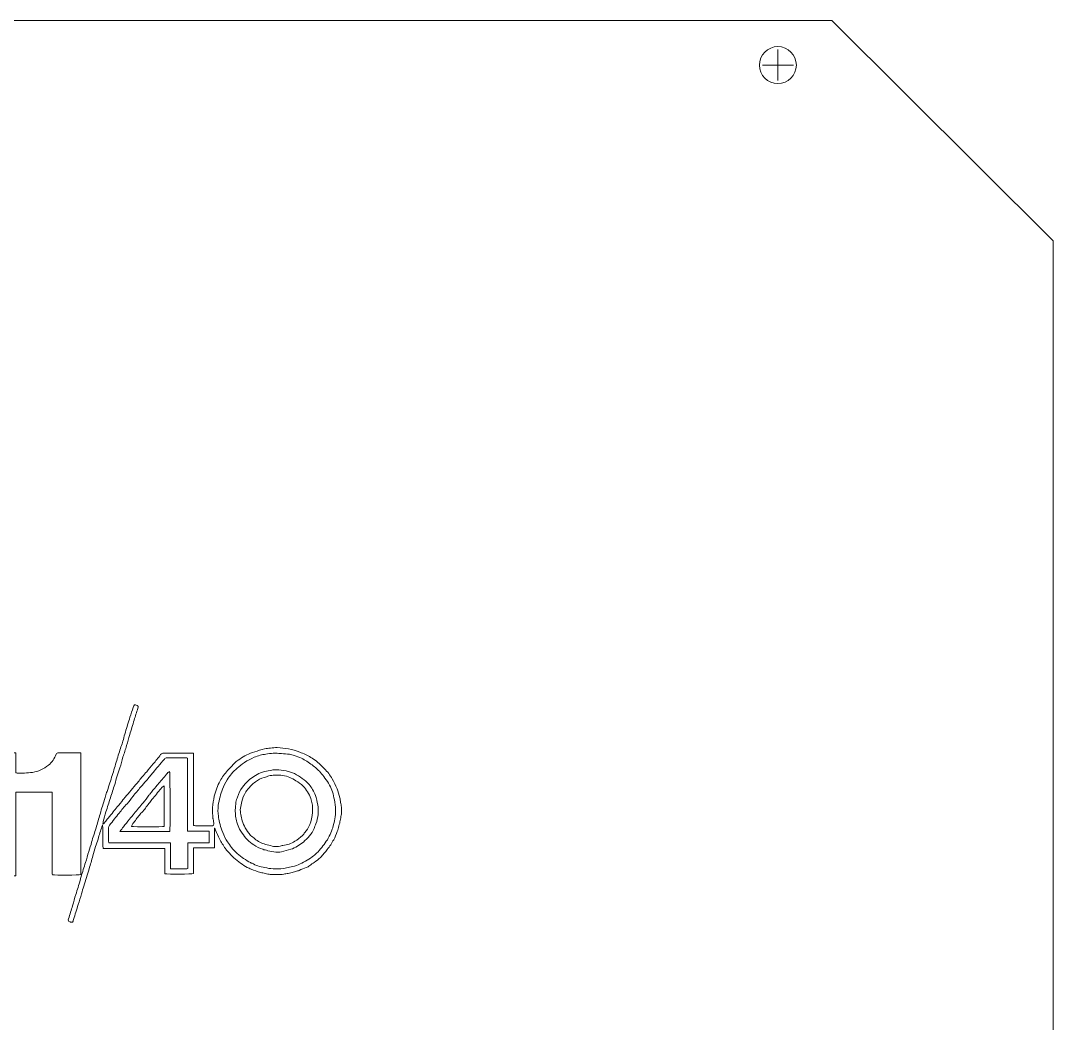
# Model space of a CAD drawing. Extents: x 727 to 1193, y 439 to 641.
# Drawn here: x 1089 to 1192.5, y 540 to 640.6 of the extents above; entities that cross this region are included whole.
import ezdxf

# ---------------------------------------------------------------- set-up
doc = ezdxf.new("R2010")
doc.units = 0
doc.header["$MEASUREMENT"] = 0
doc.layers.add('Layer 1 copy', color=7, linetype='Continuous', lineweight=0)

msp = doc.modelspace()

# ---------------------------------------------------------------- linework, layer by layer
at = {"layer": 'Layer 1 copy', "color": 5, "lineweight": 0}
for p, q in [((1164.92, 637.68), (1164.92, 634.58)), ((1163.37, 636.13), (1166.48, 636.13))]:
    msp.add_line(p, q, dxfattribs=at)
msp.add_lwpolyline([(727.46, 439.41), (745.09, 439.41), (745.09, 454.41), (1174.83, 454.41), (1174.83, 439.41), (1192.54, 439.41), (1192.54, 618.5), (1170.33, 640.59), (749.22, 640.59), (727.46, 618.82)], close=True, dxfattribs=at)
at = {"layer": 'Layer 1 copy', "color": 7, "lineweight": 0}
msp.add_lwpolyline([(727.46, 439.41), (745.09, 439.41), (745.09, 454.41), (1174.83, 454.41), (1174.83, 439.41), (1192.54, 439.41), (1192.54, 618.5), (1170.33, 640.59), (749.22, 640.59), (727.46, 618.82)], close=True, dxfattribs=at)
msp.add_circle((1164.92, 636.13), 1.85, dxfattribs=at)
at = {"layer": 'Layer 1 copy', "color": 1, "lineweight": 0}
for points in [[(1047.09, 567.03), (1047.93, 567.03), (1048.75, 567.03), (1049.59, 567.03), (1049.66, 566.73), (1049.59, 566.42), (1049.63, 566.09), (1049.7, 566.11), (1049.76, 566.11), (1049.79, 566.14), (1050, 566.31), (1050.24, 566.44), (1050.49, 566.55), (1050.72, 566.66), (1050.97, 566.74), (1051.21, 566.83), (1051.35, 566.87), (1051.49, 566.92), (1051.62, 566.96), (1051.67, 566.97), (1051.71, 566.98), (1051.76, 566.99), (1051.92, 567.01), (1052.09, 567.02), (1052.25, 567.05), (1052.69, 567.15), (1053.14, 567.15), (1053.58, 567.14), (1053.62, 567.14), (1053.66, 567.12), (1053.7, 567.12), (1053.97, 567.08), (1054.25, 567.04), (1054.52, 566.99), (1054.63, 566.97), (1054.72, 566.93), (1054.83, 566.9), (1055.12, 566.83), (1055.4, 566.73), (1055.66, 566.61), (1055.93, 566.48), (1056.16, 566.31), (1056.43, 566.19), (1056.7, 566.06), (1056.89, 565.85), (1057.11, 565.66), (1057.33, 565.45), (1057.57, 565.26), (1057.78, 565.03), (1058.01, 564.77), (1058.22, 564.5), (1058.4, 564.21), (1058.59, 563.91), (1058.73, 563.58), (1058.89, 563.26), (1058.93, 563.19), (1058.94, 563.11), (1058.98, 563.04), (1059, 563), (1059.06, 562.98), (1059.12, 562.94), (1059.43, 563.88), (1059.94, 564.65), (1060.62, 565.31), (1061.31, 565.98), (1062.1, 566.5), (1063.02, 566.79), (1063.92, 567.08), (1064.85, 567.16), (1065.8, 567.04), (1066.75, 566.92), (1067.61, 566.58), (1068.43, 566.08), (1068.45, 566.14), (1068.47, 566.19), (1068.47, 566.23), (1068.47, 566.41), (1068.47, 566.59), (1068.47, 566.77), (1068.47, 568.34), (1068.47, 569.9), (1068.47, 571.47), (1068.47, 571.55), (1068.47, 571.63), (1068.47, 571.7), (1068.62, 571.76), (1070.88, 571.77), (1071.11, 571.72), (1071.11, 570.19), (1071.11, 568.66), (1071.11, 567.1), (1071.85, 567.09), (1072.57, 567.11), (1073.31, 567.09), (1073.31, 566.78), (1073.31, 566.48), (1073.31, 566.19), (1073.42, 566.14), (1073.49, 566.16), (1073.57, 566.21), (1073.97, 566.44), (1074.36, 566.68), (1074.82, 566.79), (1074.92, 566.82), (1075.02, 566.86), (1075.12, 566.9), (1075.41, 567.01), (1075.72, 567), (1076.02, 567.05), (1076.35, 567.11), (1076.69, 567.14), (1077.03, 567.14), (1077.25, 567.14), (1077.47, 567.08), (1077.69, 567.05), (1077.86, 567.03), (1078.02, 567.02), (1078.19, 566.99), (1078.35, 566.96), (1078.52, 566.94), (1078.67, 566.88), (1078.94, 566.79), (1079.21, 566.7), (1079.46, 566.58), (1079.72, 566.46), (1079.96, 566.31), (1080.2, 566.15), (1080.49, 565.95), (1080.78, 565.74), (1081.03, 565.48), (1081.13, 565.39), (1081.22, 565.3), (1081.31, 565.2), (1081.36, 565.14), (1081.43, 565.11), (1081.51, 565.11), (1082.07, 565.11), (1082.63, 565.09), (1083.18, 565.12), (1083.6, 565.14), (1084.03, 565.19), (1084.41, 565.39), (1084.59, 565.49), (1084.79, 565.56), (1084.96, 565.68), (1085.17, 565.82), (1085.37, 565.98), (1085.54, 566.19), (1085.74, 566.44), (1085.87, 566.73), (1086.02, 567.01), (1086.06, 567.09), (1086.11, 567.15), (1086.21, 567.15), (1086.93, 567.14), (1087.66, 567.14), (1088.38, 567.14), (1088.41, 567.14), (1088.43, 567.14), (1088.48, 567.13), (1088.48, 566.46), (1088.48, 565.8), (1088.48, 565.13), (1088.54, 565.12), (1088.58, 565.11), (1088.62, 565.11), (1088.87, 565.11), (1089.12, 565.1), (1089.37, 565.11), (1089.64, 565.12), (1089.91, 565.14), (1090.18, 565.18), (1090.46, 565.21), (1090.73, 565.31), (1090.99, 565.43), (1091.27, 565.55), (1091.52, 565.7), (1091.77, 565.89), (1092.14, 566.18), (1092.35, 566.58), (1092.55, 566.99), (1092.6, 567.1), (1092.66, 567.15), (1092.77, 567.15), (1093.46, 567.14), (1094.15, 567.14), (1094.84, 567.14), (1094.89, 567.14), (1094.95, 567.13), (1095.01, 567.13), (1095.01, 563.05), (1095.01, 558.98), (1095.01, 554.92), (1094.86, 554.87), (1092.47, 554.85), (1092.16, 554.9), (1092.16, 554.96), (1092.15, 555.03), (1092.15, 555.11), (1092.15, 557.61), (1092.15, 560.11), (1092.15, 562.62), (1092.15, 562.8), (1092.15, 562.99), (1092.15, 563.18), (1090.92, 563.18), (1089.72, 563.18), (1088.49, 563.18), (1088.49, 560.38), (1088.49, 557.6), (1088.49, 554.81), (1088.33, 554.76), (1085.95, 554.75), (1085.63, 554.79), (1085.63, 557.58), (1085.63, 560.36), (1085.63, 563.15), (1085.48, 563.2), (1082.91, 563.21), (1082.64, 563.17), (1082.64, 563.12), (1082.62, 563.07), (1082.63, 563.02), (1082.7, 562.76), (1082.77, 562.5), (1082.83, 562.24), (1082.85, 562.16), (1082.85, 562.08), (1082.87, 562), (1082.96, 561.5), (1082.96, 561), (1082.93, 560.5), (1082.91, 560.24), (1082.81, 559.98), (1082.79, 559.72), (1082.77, 559.41), (1082.66, 559.13), (1082.56, 558.84), (1082.48, 558.6), (1082.37, 558.37), (1082.24, 558.14), (1082.1, 557.88), (1081.95, 557.63), (1081.79, 557.38), (1081.69, 557.23), (1081.56, 557.09), (1081.43, 556.95), (1081.22, 556.74), (1080.99, 556.55), (1080.77, 556.34), (1080.62, 556.2), (1080.46, 556.07), (1080.3, 555.95), (1080.09, 555.8), (1079.87, 555.67), (1079.63, 555.56), (1079.33, 555.41), (1079.03, 555.26), (1078.71, 555.15), (1078.35, 555.03), (1077.98, 554.97), (1077.6, 554.92), (1077.2, 554.86), (1076.79, 554.88), (1076.39, 554.88), (1075.96, 554.89), (1075.53, 554.98), (1075.12, 555.1), (1074.82, 555.19), (1074.53, 555.3), (1074.25, 555.42), (1074.04, 555.51), (1073.84, 555.63), (1073.64, 555.75), (1073.56, 555.81), (1073.48, 555.83), (1073.37, 555.8), (1073.37, 553.96), (1073.37, 552.13), (1073.37, 550.29), (1072.5, 550.29), (1071.64, 550.29), (1070.77, 550.29), (1070.77, 551.82), (1070.77, 553.33), (1070.77, 554.87), (1070.01, 554.87), (1069.28, 554.87), (1068.53, 554.87), (1068.44, 555.2), (1068.48, 555.53), (1068.46, 555.86), (1068.41, 555.85), (1068.37, 555.85), (1068.34, 555.83), (1067.98, 555.6), (1067.57, 555.45), (1067.18, 555.28), (1066.91, 555.16), (1066.62, 555.09), (1066.34, 555), (1066.27, 554.97), (1066.18, 554.97), (1066.1, 554.96), (1065.86, 554.93), (1065.62, 554.89), (1065.37, 554.88), (1065.05, 554.87), (1064.73, 554.86), (1064.41, 554.88), (1064.08, 554.91), (1063.74, 554.93), (1063.42, 555.05), (1063.32, 555.08), (1063.23, 555.11), (1063.14, 555.14), (1062.54, 555.32), (1061.99, 555.61), (1061.47, 555.95), (1061.1, 556.17), (1060.81, 556.49), (1060.51, 556.79), (1060.05, 557.25), (1059.7, 557.8), (1059.42, 558.39), (1059.32, 558.6), (1059.23, 558.81), (1059.14, 559.02), (1059.13, 559.06), (1059.1, 559.1), (1059.08, 559.14), (1059.06, 559.13), (1059.04, 559.13), (1059.02, 559.12), (1058.99, 559.05), (1058.95, 558.99), (1058.93, 558.93), (1058.8, 558.57), (1058.63, 558.24), (1058.44, 557.91), (1058.29, 557.63), (1058.09, 557.38), (1057.9, 557.13), (1057.74, 556.9), (1057.51, 556.72), (1057.32, 556.52), (1056.89, 556.09), (1056.38, 555.77), (1055.84, 555.5), (1055.37, 555.27), (1054.88, 555.12), (1054.39, 554.99), (1054.22, 554.94), (1054.04, 554.97), (1053.87, 554.93), (1053.52, 554.84), (1053.17, 554.88), (1052.82, 554.88), (1052.42, 554.89), (1052.03, 554.95), (1051.64, 555.05), (1051.13, 555.18), (1050.66, 555.4), (1050.19, 555.62), (1050.02, 555.7), (1049.87, 555.8), (1049.7, 555.88), (1049.67, 555.9), (1049.64, 555.91), (1049.58, 555.93), (1049.57, 555.65), (1049.58, 555.38), (1049.57, 555.12), (1049.57, 554.85), (1049.57, 554.58), (1049.57, 554.32), (1049.57, 554.05), (1049.57, 553.78), (1049.57, 553.51), (1049.57, 553.24), (1049.57, 552.98), (1049.57, 552.71), (1049.57, 552.44), (1049.57, 552.17), (1049.57, 551.91), (1049.57, 551.64), (1049.57, 551.37), (1049.57, 551.1), (1049.57, 550.84), (1049.57, 550.57), (1049.57, 550.29), (1048.74, 550.29), (1047.92, 550.29), (1047.09, 550.29), (1047.09, 555.87), (1047.09, 561.44), (1047.09, 567.03)], [(1108.41, 559.59), (1108.41, 558.93), (1108.41, 558.28), (1108.41, 557.6), (1107.7, 557.6), (1107.02, 557.6), (1106.32, 557.6), (1106.32, 556.72), (1106.32, 555.87), (1106.32, 555.03), (1106.15, 554.97), (1103.74, 554.95), (1103.45, 555), (1103.45, 555.84), (1103.45, 556.68), (1103.45, 557.54), (1101.38, 557.54), (1099.32, 557.54), (1097.25, 557.54), (1097.21, 557.94), (1097.24, 558.33), (1097.23, 558.71), (1097.23, 559.09), (1097.23, 559.47), (1097.2, 559.87), (1097.17, 559.82), (1097.13, 559.78), (1097.12, 559.73), (1096.99, 559.32), (1096.87, 558.9), (1096.74, 558.48), (1096.66, 558.23), (1096.58, 557.98), (1096.5, 557.73), (1096.4, 557.42), (1096.32, 557.11), (1096.23, 556.8), (1096.1, 556.37), (1095.98, 555.93), (1095.85, 555.5), (1095.67, 554.92), (1095.48, 554.35), (1095.3, 553.77), (1095.22, 553.51), (1095.17, 553.25), (1095.09, 552.99), (1094.98, 552.63), (1094.86, 552.27), (1094.75, 551.92), (1094.6, 551.42), (1094.44, 550.92), (1094.29, 550.42), (1094.27, 550.36), (1094.25, 550.3), (1094.23, 550.24), (1094.19, 550.13), (1094.15, 550.11), (1094.05, 550.14), (1094.01, 550.15), (1093.97, 550.16), (1093.94, 550.18), (1093.74, 550.24), (1093.72, 550.29), (1093.78, 550.5), (1093.91, 550.93), (1094.05, 551.37), (1094.18, 551.8), (1094.29, 552.18), (1094.4, 552.55), (1094.51, 552.92), (1094.66, 553.4), (1094.81, 553.88), (1094.96, 554.36), (1094.99, 554.48), (1095, 554.6), (1095.04, 554.72), (1095.19, 555.19), (1095.34, 555.66), (1095.48, 556.13), (1095.6, 556.5), (1095.7, 556.87), (1095.81, 557.23), (1095.91, 557.55), (1096.03, 557.86), (1096.1, 558.18), (1096.22, 558.66), (1096.4, 559.12), (1096.54, 559.6), (1096.68, 560.07), (1096.82, 560.54), (1096.95, 561), (1097.03, 561.27), (1097.09, 561.54), (1097.18, 561.8), (1097.27, 562.09), (1097.37, 562.38), (1097.47, 562.66), (1097.52, 562.83), (1097.55, 563), (1097.6, 563.16), (1097.62, 563.23), (1097.66, 563.29), (1097.68, 563.36), (1097.84, 563.86), (1098, 564.37), (1098.16, 564.87), (1098.32, 565.37), (1098.47, 565.88), (1098.62, 566.38), (1098.76, 566.83), (1098.89, 567.28), (1099.04, 567.74), (1099.1, 567.93), (1099.19, 568.12), (1099.24, 568.31), (1099.31, 568.54), (1099.36, 568.77), (1099.42, 569), (1099.44, 569.07), (1099.46, 569.14), (1099.48, 569.21), (1099.63, 569.71), (1099.79, 570.21), (1099.94, 570.7), (1100.05, 571.03), (1100.15, 571.37), (1100.26, 571.7), (1100.34, 571.97), (1100.4, 572), (1100.65, 571.88), (1100.69, 571.87), (1100.72, 571.84), (1100.77, 571.81), (1100.76, 571.74), (1100.75, 571.67), (1100.73, 571.61), (1100.61, 571.21), (1100.48, 570.81), (1100.36, 570.42), (1100.22, 569.93), (1100.06, 569.45), (1099.92, 568.96), (1099.81, 568.59), (1099.71, 568.22), (1099.6, 567.86), (1099.49, 567.48), (1099.36, 567.1), (1099.24, 566.72), (1099.14, 566.36), (1099.04, 566), (1098.93, 565.64), (1098.85, 565.37), (1098.75, 565.11), (1098.67, 564.84), (1098.58, 564.55), (1098.5, 564.25), (1098.41, 563.96), (1098.27, 563.52), (1098.13, 563.07), (1097.98, 562.62), (1097.83, 562.15), (1097.68, 561.69), (1097.53, 561.21), (1097.44, 560.89), (1097.36, 560.56), (1097.27, 560.24), (1097.25, 560.17), (1097.23, 560.1), (1097.2, 559.99), (1097.33, 560.04), (1097.38, 560.11), (1097.43, 560.18), (1097.54, 560.32), (1097.64, 560.45), (1097.75, 560.59), (1097.92, 560.8), (1098.1, 561.01), (1098.27, 561.22), (1098.4, 561.38), (1098.54, 561.54), (1098.67, 561.71), (1098.85, 561.96), (1099.09, 562.16), (1099.24, 562.43), (1099.25, 562.45), (1099.28, 562.48), (1099.3, 562.5), (1099.5, 562.73), (1099.7, 562.97), (1099.89, 563.2), (1100.1, 563.44), (1100.31, 563.68), (1100.51, 563.93), (1100.74, 564.2), (1100.97, 564.48), (1101.2, 564.76), (1101.33, 564.92), (1101.48, 565.07), (1101.62, 565.24), (1101.83, 565.49), (1102.05, 565.76), (1102.26, 566.02), (1102.39, 566.17), (1102.52, 566.32), (1102.64, 566.47), (1102.77, 566.63), (1102.9, 566.79), (1103.02, 566.96), (1103.11, 567.07), (1103.21, 567.1), (1103.35, 567.1), (1104.26, 567.1), (1105.17, 567.1), (1106.08, 567.1), (1106.15, 567.1), (1106.22, 567.1), (1106.31, 567.1), (1106.32, 566.48), (1106.32, 565.88), (1106.32, 565.28), (1106.32, 564.68), (1106.32, 564.08), (1106.32, 563.48), (1106.32, 562.87), (1106.32, 562.27), (1106.32, 561.67), (1106.32, 561.07), (1106.32, 560.47), (1106.32, 559.85), (1106.38, 559.84), (1106.44, 559.83), (1106.5, 559.83), (1107.04, 559.83), (1107.57, 559.83), (1108.11, 559.83), (1108.14, 559.83), (1108.17, 559.83), (1108.21, 559.83), (1108.32, 559.84), (1108.37, 559.88), (1108.36, 560), (1108.35, 560.15), (1108.31, 560.31), (1108.29, 560.47), (1108.28, 560.49), (1108.26, 560.51), (1108.26, 560.54), (1108.24, 560.91), (1108.19, 561.27), (1108.22, 561.64), (1108.25, 562.02), (1108.31, 562.41), (1108.4, 562.79), (1108.53, 563.33), (1108.72, 563.84), (1108.99, 564.32), (1109.2, 564.68), (1109.43, 565.04), (1109.72, 565.35), (1109.91, 565.55), (1110.1, 565.74), (1110.28, 565.95), (1110.48, 566.17), (1110.72, 566.35), (1110.97, 566.51), (1111.19, 566.66), (1111.41, 566.81), (1111.65, 566.92), (1111.9, 567.05), (1112.18, 567.15), (1112.45, 567.24), (1112.77, 567.35), (1113.1, 567.45), (1113.44, 567.53), (1113.63, 567.58), (1113.83, 567.6), (1114.03, 567.62), (1114.25, 567.64), (1114.48, 567.67), (1114.7, 567.66), (1115.09, 567.66), (1115.47, 567.6), (1115.85, 567.53), (1116.24, 567.46), (1116.61, 567.34), (1116.99, 567.2), (1117.08, 567.17), (1117.17, 567.13), (1117.26, 567.1), (1117.64, 566.94), (1118, 566.75), (1118.35, 566.51), (1118.75, 566.22), (1119.12, 565.9), (1119.45, 565.54), (1119.74, 565.23), (1120.02, 564.91), (1120.22, 564.53), (1120.39, 564.21), (1120.57, 563.88), (1120.71, 563.54), (1120.84, 563.25), (1120.91, 562.93), (1121, 562.62), (1121.04, 562.48), (1121.04, 562.32), (1121.06, 562.17), (1121.09, 562.01), (1121.13, 561.85), (1121.14, 561.68), (1121.16, 561.5), (1121.15, 561.31), (1121.15, 561.12), (1121.15, 561.04), (1121.13, 560.95), (1121.12, 560.87), (1121.09, 560.7), (1121.07, 560.53), (1121.03, 560.36), (1121, 560.18), (1120.95, 559.99), (1120.9, 559.81), (1120.85, 559.61), (1120.8, 559.42), (1120.73, 559.24), (1120.62, 558.96), (1120.52, 558.68), (1120.37, 558.42), (1120.18, 558.08), (1119.97, 557.76), (1119.73, 557.45), (1119.52, 557.17), (1119.29, 556.9), (1119.04, 556.65), (1118.85, 556.46), (1118.63, 556.3), (1118.41, 556.14), (1118.27, 556.03), (1118.11, 555.95), (1117.98, 555.83), (1117.87, 555.73), (1117.74, 555.69), (1117.61, 555.64), (1117.38, 555.55), (1117.15, 555.44), (1116.92, 555.35), (1116.87, 555.32), (1116.81, 555.31), (1116.75, 555.29), (1116.61, 555.25), (1116.47, 555.19), (1116.32, 555.15), (1116.15, 555.11), (1115.98, 555.07), (1115.8, 555.04), (1115.66, 555.01), (1115.52, 555), (1115.37, 554.97), (1114.92, 554.89), (1114.47, 554.94), (1114.01, 554.94), (1113.85, 554.94), (1113.68, 555), (1113.51, 555.03), (1113.35, 555.07), (1113.2, 555.11), (1113.05, 555.14), (1112.71, 555.21), (1112.39, 555.35), (1112.08, 555.48), (1111.95, 555.53), (1111.83, 555.57), (1111.71, 555.64), (1111.48, 555.77), (1111.24, 555.91), (1111.03, 556.07), (1110.79, 556.24), (1110.59, 556.45), (1110.35, 556.62), (1110.11, 556.79), (1109.97, 557.03), (1109.76, 557.23), (1109.67, 557.32), (1109.58, 557.43), (1109.51, 557.54), (1109.31, 557.85), (1109.09, 558.17), (1108.92, 558.5), (1108.76, 558.78), (1108.66, 559.09), (1108.53, 559.38), (1108.5, 559.45), (1108.47, 559.52), (1108.44, 559.59), (1108.43, 559.59), (1108.42, 559.59), (1108.41, 559.59)]]:
    msp.add_open_spline(points, degree=3, knots=[0, 0, 0, 0, 1, 1, 1, 2, 2, 2, 3, 3, 3, 4, 4, 4, 5, 5, 5, 6, 6, 6, 7, 7, 7, 8, 8, 8, 9, 9, 9, 10, 10, 10, 11, 11, 11, 12, 12, 12, 13, 13, 13, 14, 14, 14, 15, 15, 15, 16, 16, 16, 17, 17, 17, 18, 18, 18, 19, 19, 19, 20, 20, 20, 21, 21, 21, 22, 22, 22, 23, 23, 23, 24, 24, 24, 25, 25, 25, 26, 26, 26, 27, 27, 27, 28, 28, 28, 29, 29, 29, 30, 30, 30, 31, 31, 31, 32, 32, 32, 33, 33, 33, 34, 34, 34, 35, 35, 35, 36, 36, 36, 37, 37, 37, 38, 38, 38, 39, 39, 39, 40, 40, 40, 41, 41, 41, 42, 42, 42, 43, 43, 43, 44, 44, 44, 45, 45, 45, 46, 46, 46, 47, 47, 47, 48, 48, 48, 49, 49, 49, 50, 50, 50, 51, 51, 51, 52, 52, 52, 53, 53, 53, 54, 54, 54, 55, 55, 55, 56, 56, 56, 57, 57, 57, 58, 58, 58, 59, 59, 59, 60, 60, 60, 61, 61, 61, 62, 62, 62, 63, 63, 63, 64, 64, 64, 65, 65, 65, 66, 66, 66, 67, 67, 67, 68, 68, 68, 69, 69, 69, 70, 70, 70, 71, 71, 71, 72, 72, 72, 73, 73, 73, 74, 74, 74, 75, 75, 75, 76, 76, 76, 77, 77, 77, 78, 78, 78, 79, 79, 79, 80, 80, 80, 81, 81, 81, 82, 82, 82, 83, 83, 83, 84, 84, 84, 85, 85, 85, 86, 86, 86, 87, 87, 87, 88, 88, 88, 89, 89, 89, 90, 90, 90, 91, 91, 91, 92, 92, 92, 93, 93, 93, 94, 94, 94, 95, 95, 95, 96, 96, 96, 97, 97, 97, 98, 98, 98, 99, 99, 99, 100, 100, 100, 101, 101, 101, 102, 102, 102, 103, 103, 103, 104, 104, 104, 105, 105, 105, 106, 106, 106, 107, 107, 107, 108, 108, 108, 109, 109, 109, 110, 110, 110, 111, 111, 111, 112, 112, 112, 113, 113, 113, 114, 114, 114, 115, 115, 115, 116, 116, 116, 117, 117, 117, 118, 118, 118, 119, 119, 119, 120, 120, 120, 121, 121, 121, 122, 122, 122, 123, 123, 123, 124, 124, 124, 125, 125, 125, 126, 126, 126, 127, 127, 127, 128, 128, 128, 129, 129, 129, 130, 130, 130, 131, 131, 131, 132, 132, 132, 132], dxfattribs=at)
at = {"layer": 'Layer 1 copy', "color": 5, "lineweight": 0}
for points, knots in [([(1105.7, 566.6), (1105.66, 566.62), (1105.65, 566.63), (1105.64, 566.63), (1104.97, 566.63), (1104.31, 566.64), (1103.65, 566.63), (1103.56, 566.63), (1103.45, 566.57), (1103.39, 566.51), (1103.17, 566.27), (1102.97, 566.02), (1102.77, 565.78), (1102.6, 565.58), (1102.43, 565.37), (1102.26, 565.17), (1102.15, 565.03), (1102.04, 564.89), (1101.92, 564.76), (1101.81, 564.62), (1101.7, 564.47), (1101.58, 564.34), (1101.4, 564.13), (1101.21, 563.93), (1101.02, 563.72), (1101.01, 563.71), (1101, 563.7), (1100.99, 563.69), (1100.88, 563.54), (1100.76, 563.39), (1100.64, 563.24), (1100.51, 563.09), (1100.37, 562.95), (1100.25, 562.79), (1100.05, 562.53), (1099.88, 562.26), (1099.65, 562.03), (1099.36, 561.73), (1099.11, 561.4), (1098.85, 561.09), (1098.69, 560.89), (1098.54, 560.7), (1098.38, 560.5), (1098.22, 560.29), (1098.07, 560.08), (1097.89, 559.88), (1097.82, 559.8), (1097.79, 559.72), (1097.79, 559.61), (1097.8, 559.15), (1097.79, 558.69), (1097.8, 558.23), (1097.8, 558.19), (1097.81, 558.15), (1097.82, 558.1), (1099.88, 558.1), (1101.94, 558.1), (1104.02, 558.1), (1104.02, 557.22), (1104.02, 556.37), (1104.02, 555.51), (1104.38, 555.47), (1105.6, 555.49), (1105.76, 555.53), (1105.76, 556.38), (1105.76, 557.23), (1105.76, 558.11), (1106.48, 558.11), (1107.18, 558.11), (1107.88, 558.11), (1107.88, 558.5), (1107.88, 558.87), (1107.88, 559.27), (1107.15, 559.27), (1106.43, 559.27), (1105.7, 559.27), (1105.7, 561.73), (1105.7, 564.16), (1105.7, 566.6)], [0, 0, 0, 0, 1, 1, 1, 2, 2, 2, 3, 3, 3, 4, 4, 4, 5, 5, 5, 6, 6, 6, 7, 7, 7, 8, 8, 8, 9, 9, 9, 10, 10, 10, 11, 11, 11, 12, 12, 12, 13, 13, 13, 14, 14, 14, 15, 15, 15, 16, 16, 16, 17, 17, 17, 18, 18, 18, 19, 19, 19, 20, 20, 20, 21, 21, 21, 22, 22, 22, 23, 23, 23, 24, 24, 24, 25, 25, 25, 26, 26, 26, 26]), ([(1120.57, 561.42), (1120.55, 561.76), (1120.53, 562.09), (1120.45, 562.42), (1120.38, 562.69), (1120.34, 562.96), (1120.24, 563.22), (1120.15, 563.45), (1120.07, 563.68), (1119.96, 563.9), (1119.82, 564.15), (1119.66, 564.38), (1119.5, 564.61), (1119.36, 564.81), (1119.21, 565), (1119.04, 565.18), (1118.8, 565.46), (1118.51, 565.69), (1118.21, 565.92), (1117.87, 566.18), (1117.53, 566.41), (1117.14, 566.59), (1116.9, 566.69), (1116.66, 566.79), (1116.41, 566.88), (1116.26, 566.93), (1116.1, 566.97), (1115.93, 566.99), (1115.67, 567.03), (1115.41, 567.04), (1115.14, 567.07), (1115.12, 567.07), (1115.1, 567.08), (1115.08, 567.08), (1114.82, 567.08), (1114.56, 567.11), (1114.31, 567.09), (1114.06, 567.08), (1113.8, 567.05), (1113.56, 566.99), (1113.37, 566.95), (1113.18, 566.98), (1112.99, 566.9), (1112.8, 566.82), (1112.59, 566.78), (1112.4, 566.69), (1112.07, 566.53), (1111.74, 566.38), (1111.43, 566.18), (1111.17, 566.02), (1110.93, 565.8), (1110.69, 565.59), (1110.29, 565.26), (1109.96, 564.86), (1109.68, 564.42), (1109.49, 564.12), (1109.35, 563.8), (1109.21, 563.48), (1109.11, 563.24), (1109.05, 562.98), (1108.98, 562.73), (1108.9, 562.45), (1108.84, 562.16), (1108.8, 561.87), (1108.76, 561.51), (1108.75, 561.14), (1108.81, 560.78), (1108.84, 560.57), (1108.88, 560.36), (1108.93, 560.16), (1108.99, 559.89), (1109.04, 559.63), (1109.14, 559.38), (1109.27, 559.05), (1109.43, 558.74), (1109.58, 558.42), (1109.62, 558.34), (1109.66, 558.26), (1109.71, 558.2), (1109.85, 558.01), (1109.99, 557.84), (1110.14, 557.65), (1110.31, 557.43), (1110.48, 557.21), (1110.7, 557.03), (1111.12, 556.68), (1111.55, 556.36), (1112.04, 556.12), (1112.13, 556.07), (1112.23, 556.04), (1112.33, 555.99), (1112.52, 555.88), (1112.72, 555.81), (1112.93, 555.75), (1113.17, 555.68), (1113.42, 555.66), (1113.66, 555.59), (1113.94, 555.51), (1114.23, 555.51), (1114.51, 555.5), (1114.89, 555.49), (1115.27, 555.51), (1115.64, 555.6), (1115.84, 555.65), (1116.05, 555.67), (1116.26, 555.72), (1116.52, 555.79), (1116.76, 555.87), (1117, 555.99), (1117.48, 556.23), (1117.95, 556.46), (1118.35, 556.82), (1118.4, 556.86), (1118.47, 556.9), (1118.52, 556.94), (1118.91, 557.28), (1119.22, 557.69), (1119.52, 558.1), (1119.83, 558.52), (1120.05, 558.99), (1120.23, 559.47), (1120.27, 559.56), (1120.29, 559.67), (1120.32, 559.77), (1120.38, 560.02), (1120.46, 560.26), (1120.49, 560.5), (1120.54, 560.8), (1120.54, 561.11), (1120.57, 561.42)], [0, 0, 0, 0, 1, 1, 1, 2, 2, 2, 3, 3, 3, 4, 4, 4, 5, 5, 5, 6, 6, 6, 7, 7, 7, 8, 8, 8, 9, 9, 9, 10, 10, 10, 11, 11, 11, 12, 12, 12, 13, 13, 13, 14, 14, 14, 15, 15, 15, 16, 16, 16, 17, 17, 17, 18, 18, 18, 19, 19, 19, 20, 20, 20, 21, 21, 21, 22, 22, 22, 23, 23, 23, 24, 24, 24, 25, 25, 25, 26, 26, 26, 27, 27, 27, 28, 28, 28, 29, 29, 29, 30, 30, 30, 31, 31, 31, 32, 32, 32, 33, 33, 33, 34, 34, 34, 35, 35, 35, 36, 36, 36, 37, 37, 37, 38, 38, 38, 39, 39, 39, 40, 40, 40, 41, 41, 41, 42, 42, 42, 43, 43, 43, 43]), ([(1110.49, 561.41), (1110.52, 561.66), (1110.53, 561.94), (1110.57, 562.2), (1110.6, 562.37), (1110.67, 562.53), (1110.72, 562.7), (1110.83, 563.05), (1111, 563.38), (1111.22, 563.68), (1111.38, 563.91), (1111.59, 564.12), (1111.79, 564.32), (1112.14, 564.67), (1112.57, 564.92), (1113.03, 565.13), (1113.15, 565.19), (1113.3, 565.22), (1113.44, 565.25), (1113.68, 565.31), (1113.93, 565.37), (1114.17, 565.41), (1114.32, 565.44), (1114.47, 565.41), (1114.61, 565.42), (1114.95, 565.45), (1115.28, 565.37), (1115.6, 565.32), (1115.76, 565.3), (1115.9, 565.22), (1116.05, 565.19), (1116.19, 565.15), (1116.32, 565.13), (1116.45, 565.06), (1116.98, 564.76), (1117.49, 564.43), (1117.9, 563.96), (1118.17, 563.64), (1118.38, 563.27), (1118.54, 562.87), (1118.66, 562.57), (1118.72, 562.24), (1118.77, 561.91), (1118.83, 561.59), (1118.83, 561.27), (1118.81, 560.96), (1118.78, 560.64), (1118.7, 560.32), (1118.59, 560.02), (1118.53, 559.86), (1118.46, 559.7), (1118.4, 559.54), (1118.17, 558.99), (1117.77, 558.57), (1117.33, 558.19), (1116.96, 557.87), (1116.54, 557.61), (1116.07, 557.46), (1115.77, 557.36), (1115.44, 557.32), (1115.13, 557.22), (1114.94, 557.17), (1114.75, 557.15), (1114.56, 557.18), (1114.3, 557.24), (1114.02, 557.21), (1113.77, 557.32), (1113.61, 557.39), (1113.42, 557.4), (1113.25, 557.46), (1112.94, 557.56), (1112.64, 557.71), (1112.37, 557.9), (1112.15, 558.07), (1111.91, 558.22), (1111.72, 558.41), (1111.52, 558.61), (1111.36, 558.85), (1111.19, 559.08), (1111.1, 559.2), (1111.02, 559.34), (1110.94, 559.48), (1110.81, 559.69), (1110.74, 559.93), (1110.67, 560.17), (1110.61, 560.37), (1110.55, 560.56), (1110.54, 560.77), (1110.54, 560.98), (1110.51, 561.18), (1110.49, 561.41)], [0, 0, 0, 0, 1, 1, 1, 2, 2, 2, 3, 3, 3, 4, 4, 4, 5, 5, 5, 6, 6, 6, 7, 7, 7, 8, 8, 8, 9, 9, 9, 10, 10, 10, 11, 11, 11, 12, 12, 12, 13, 13, 13, 14, 14, 14, 15, 15, 15, 16, 16, 16, 17, 17, 17, 18, 18, 18, 19, 19, 19, 20, 20, 20, 21, 21, 21, 22, 22, 22, 23, 23, 23, 24, 24, 24, 25, 25, 25, 26, 26, 26, 27, 27, 27, 28, 28, 28, 29, 29, 29, 30, 30, 30, 30]), ([(1103.94, 559.24), (1102.28, 559.24), (1100.63, 559.24), (1098.94, 559.24), (1099.07, 559.41), (1099.17, 559.56), (1099.28, 559.71), (1099.48, 559.96), (1099.68, 560.21), (1099.88, 560.47), (1100.04, 560.67), (1100.22, 560.86), (1100.37, 561.06), (1100.64, 561.44), (1100.96, 561.76), (1101.25, 562.11), (1101.47, 562.35), (1101.64, 562.62), (1101.84, 562.88), (1101.87, 562.92), (1101.9, 562.95), (1101.93, 562.99), (1102.14, 563.25), (1102.36, 563.51), (1102.57, 563.77), (1102.62, 563.83), (1102.68, 563.89), (1102.73, 563.95), (1102.87, 564.12), (1103.01, 564.3), (1103.16, 564.47), (1103.31, 564.65), (1103.48, 564.81), (1103.62, 565), (1103.7, 565.11), (1103.8, 565.2), (1103.92, 565.26), (1103.97, 565.09), (1103.98, 559.53), (1103.94, 559.24)], [0, 0, 0, 0, 1, 1, 1, 2, 2, 2, 3, 3, 3, 4, 4, 4, 5, 5, 5, 6, 6, 6, 7, 7, 7, 8, 8, 8, 9, 9, 9, 10, 10, 10, 11, 11, 11, 12, 12, 12, 13, 13, 13, 13]), ([(1118.26, 561.42), (1118.24, 561.65), (1118.27, 561.83), (1118.2, 562.01), (1118.14, 562.18), (1118.14, 562.37), (1118.08, 562.54), (1117.91, 563.01), (1117.66, 563.45), (1117.3, 563.8), (1117.08, 564), (1116.84, 564.18), (1116.59, 564.34), (1116.19, 564.6), (1115.75, 564.78), (1115.28, 564.86), (1115, 564.9), (1114.72, 564.9), (1114.44, 564.9), (1114.25, 564.9), (1114.06, 564.86), (1113.87, 564.82), (1113.71, 564.78), (1113.56, 564.71), (1113.4, 564.66), (1113.08, 564.57), (1112.79, 564.44), (1112.52, 564.23), (1112.22, 564), (1111.96, 563.75), (1111.74, 563.45), (1111.67, 563.35), (1111.58, 563.27), (1111.53, 563.16), (1111.38, 562.87), (1111.22, 562.58), (1111.15, 562.25), (1111.11, 562.02), (1111.05, 561.8), (1111.02, 561.57), (1110.97, 561.14), (1111.09, 560.73), (1111.2, 560.32), (1111.27, 560.07), (1111.39, 559.83), (1111.51, 559.6), (1111.65, 559.36), (1111.82, 559.14), (1111.98, 558.91), (1111.99, 558.88), (1112.01, 558.87), (1112.03, 558.85), (1112.18, 558.74), (1112.33, 558.64), (1112.46, 558.52), (1112.76, 558.23), (1113.14, 558.08), (1113.53, 557.95), (1113.75, 557.87), (1113.98, 557.84), (1114.2, 557.79), (1114.29, 557.77), (1114.37, 557.74), (1114.45, 557.74), (1114.71, 557.73), (1114.96, 557.71), (1115.2, 557.83), (1115.22, 557.84), (1115.25, 557.84), (1115.28, 557.84), (1115.72, 557.88), (1116.11, 558.06), (1116.48, 558.26), (1116.76, 558.41), (1116.99, 558.64), (1117.23, 558.84), (1117.33, 558.93), (1117.4, 559.05), (1117.49, 559.15), (1117.69, 559.36), (1117.82, 559.61), (1117.93, 559.87), (1117.96, 559.93), (1117.99, 559.98), (1118.02, 560.04), (1118.04, 560.1), (1118.08, 560.16), (1118.09, 560.22), (1118.21, 560.63), (1118.22, 561.06), (1118.26, 561.42)], [0, 0, 0, 0, 1, 1, 1, 2, 2, 2, 3, 3, 3, 4, 4, 4, 5, 5, 5, 6, 6, 6, 7, 7, 7, 8, 8, 8, 9, 9, 9, 10, 10, 10, 11, 11, 11, 12, 12, 12, 13, 13, 13, 14, 14, 14, 15, 15, 15, 16, 16, 16, 17, 17, 17, 18, 18, 18, 19, 19, 19, 20, 20, 20, 21, 21, 21, 22, 22, 22, 23, 23, 23, 24, 24, 24, 25, 25, 25, 26, 26, 26, 27, 27, 27, 28, 28, 28, 29, 29, 29, 30, 30, 30, 30]), ([(1103.38, 563.83), (1103.21, 563.77), (1103.14, 563.65), (1103.06, 563.55), (1102.75, 563.19), (1102.45, 562.82), (1102.15, 562.45), (1102.05, 562.32), (1101.95, 562.18), (1101.85, 562.06), (1101.72, 561.91), (1101.61, 561.76), (1101.5, 561.6), (1101.4, 561.44), (1101.25, 561.3), (1101.13, 561.16), (1101.02, 561.04), (1100.91, 560.92), (1100.81, 560.8), (1100.59, 560.51), (1100.37, 560.22), (1100.16, 559.93), (1100.12, 559.88), (1100.11, 559.81), (1100.08, 559.75), (1100.33, 559.7), (1103.25, 559.71), (1103.38, 559.76), (1103.38, 561.11), (1103.38, 562.45), (1103.38, 563.83)], [0, 0, 0, 0, 1, 1, 1, 2, 2, 2, 3, 3, 3, 4, 4, 4, 5, 5, 5, 6, 6, 6, 7, 7, 7, 8, 8, 8, 9, 9, 9, 10, 10, 10, 10])]:
    msp.add_open_spline(points, degree=3, knots=knots, dxfattribs=at)

doc.saveas('drawing.dxf')
